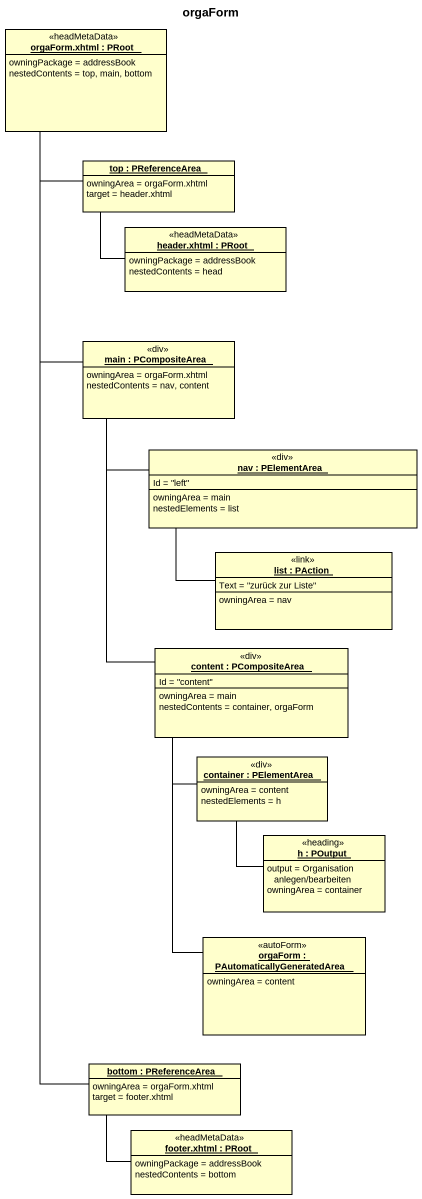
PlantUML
@startuml
title orgaForm
hide circle
hide empty members
object "orgaForm.xhtml : PRoot" as orgaForm_xhtml <<headMetaData>> {
  owningPackage = addressBook
  nestedContents = top, main, bottom
}
object "top : PReferenceArea" as top_ {
  owningArea = orgaForm.xhtml
  target = header.xhtml
}
object "header.xhtml : PRoot" as header_xhtml <<headMetaData>> {
  owningPackage = addressBook
  nestedContents = head
}
object "main : PCompositeArea" as main <<div>> {
  owningArea = orgaForm.xhtml
  nestedContents = nav, content
}
object "nav : PElementArea" as nav <<div>> {
  Id = "left"
  --
  owningArea = main
  nestedElements = list
}
object "list : PAction" as list <<link>> {
  Text = "zurück zur Liste"
  --
  owningArea = nav
}
object "content : PCompositeArea" as content <<div>> {
  Id = "content"
  --
  owningArea = main
  nestedContents = container, orgaForm
}
object "container : PElementArea" as container <<div>> {
  owningArea = content
  nestedElements = h
}
object "h : POutput" as h <<heading>> {
  output = Organisation anlegen/bearbeiten
  owningArea = container
}
object "orgaForm : PAutomaticallyGeneratedArea" as orgaForm <<autoForm>> {
  owningArea = content
}
object "bottom : PReferenceArea" as bottom_ {
  owningArea = orgaForm.xhtml
  target = footer.xhtml
}
object "footer.xhtml : PRoot" as footer_xhtml <<headMetaData>> {
  owningPackage = addressBook
  nestedContents = bottom
}
top_ -up- orgaForm_xhtml
header_xhtml -up- top_
main -up- orgaForm_xhtml
nav -up- main
list -up- nav
content -up- main
container -up- content
h -up- container
orgaForm -up- content
bottom_ -up- orgaForm_xhtml
footer_xhtml -up- bottom_
@enduml
